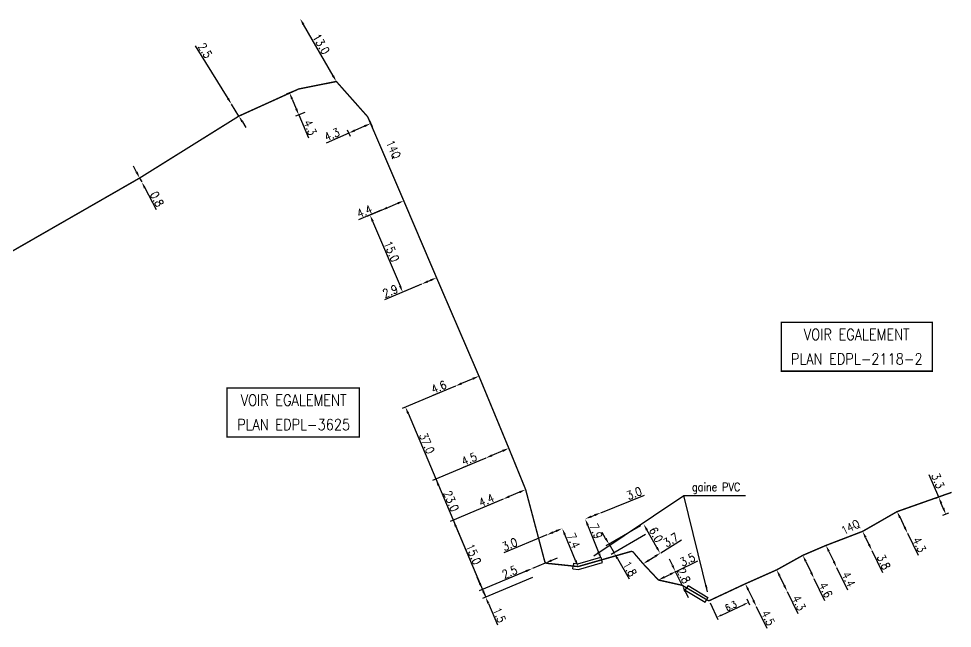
# Model space of a CAD drawing. Header units: millimetres. Extents: x 255000 to 256001, y 143000 to 143842.
# Drawn here: x 255832.8 to 256000.1, y 143732.7 to 143842 of the extents above; entities that cross this region are included whole.
import ezdxf
from ezdxf.enums import TextEntityAlignment as Align

# ---------------------------------------------------------------- set-up
doc = ezdxf.new("R2010")
doc.units = ezdxf.units.MM
doc.header["$MEASUREMENT"] = 0
doc.header["$PDMODE"] = 34
doc.linetypes.add('S_ST', pattern=[14, 8, -1.5, 0, -1.5, 0, -1.5, 0, -1.5])
doc.layers.get('DEFPOINTS').update_dxf_attribs({"linetype": 'CONTINUOUS'})
for name, color, linetype in [('S_100', 5, 'CONTINUOUS'), ('S_400', 7, 'CONTINUOUS'), ('S_900', 7, 'CONTINUOUS')]:
    doc.layers.add(name, color=color, linetype=linetype)
doc.styles.get("Standard").update_dxf_attribs({"font": 'romans.shx', "width": 0.85})
doc.dimstyles.get("Standard").update_dxf_attribs({"dimtxt": 1.5, "dimasz": 1.2, "dimexe": 0.625, "dimexo": 0.625, "dimgap": 0.25, "dimtad": 1, "dimdec": 1, "dimzin": 0, "dimdsep": 46, "dimtxsty": 'Standard', "dimcen": -0.5, "dimadec": 0, "dimazin": 0, "dimtfac": 1, "dimtdec": 1, "dimtmove": 0, "dimatfit": 3, "dimfxl": 1, "dimtolj": 1, "dimtzin": 0, "dimarcsym": 0})

# ---------------------------------------------------------------- blocks, each defined once
blk = doc.blocks.new('*D131')
at = {"layer": 'DEFPOINTS', "color": 0, "linetype": 'Continuous'}
for p in [(255854.46, 143813.47), (255854.83, 143812.76), (255854.83, 143812.76)]:
    blk.add_point(p, dxfattribs=at)
at = {"layer": 'S_100', "color": 0, "linetype": 'Continuous', "lineweight": -2}
for p, q in [((255853.91, 143814.54), (255853.36, 143815.6)), ((255854.46, 143813.47), (255854.83, 143812.76)), ((255855.39, 143811.7), (255857.4, 143807.82))]:
    blk.add_line(p, q, dxfattribs=at)
at = {"layer": 'S_100', "color": 0, "linetype": 'Continuous'}
for points in [[(255854.09, 143814.63), (255853.73, 143814.44), (255854.46, 143813.47)], [(255855.56, 143811.79), (255855.21, 143811.61), (255854.83, 143812.76)]]:
    blk.add_solid(points, dxfattribs=at)
at = {"layer": 'S_100', "color": 0, "linetype": 'Continuous', "insert": (255857.56, 143809.69), "char_height": 1.5, "attachment_point": 5, "rotation": 297.4792}
blk.add_mtext('\\A1;0.8', dxfattribs=at)
blk = doc.blocks.new('*D132')
at = {"layer": 'DEFPOINTS', "color": 0, "linetype": 'Continuous'}
for p in [(255870.93, 143826.7), (255870.93, 143826.7), (255872.24, 143824.57)]:
    blk.add_point(p, dxfattribs=at)
at = {"layer": 'S_100', "color": 0, "linetype": 'Continuous', "lineweight": -2}
for p, q in [((255870.3, 143827.72), (255864.5, 143837.15)), ((255872.24, 143824.57), (255870.93, 143826.7)), ((255872.87, 143823.55), (255873.49, 143822.53))]:
    blk.add_line(p, q, dxfattribs=at)
at = {"layer": 'S_100', "color": 0, "linetype": 'Continuous'}
for points in [[(255870.47, 143827.83), (255870.13, 143827.62), (255870.93, 143826.7)], [(255873.04, 143823.65), (255872.69, 143823.45), (255872.24, 143824.57)]]:
    blk.add_solid(points, dxfattribs=at)
at = {"layer": 'S_100', "color": 0, "linetype": 'Continuous', "insert": (255866.19, 143836.32), "char_height": 1.5, "attachment_point": 5, "rotation": 301.5882}
blk.add_mtext('\\A1;2.5', dxfattribs=at)
blk = doc.blocks.new('*D133')
at = {"layer": 'DEFPOINTS', "color": 0, "linetype": 'Continuous'}
for p in [(255882.95, 143829.43), (255884.62, 143825.47), (255882.99, 143824.78)]:
    blk.add_point(p, dxfattribs=at)
at = {"layer": 'S_100', "color": 0, "linetype": 'Continuous', "lineweight": -2}
for p, q in [((255882.37, 143829.19), (255880.74, 143828.5)), ((255881.78, 143827.64), (255882.52, 143825.89)), ((255884.04, 143825.23), (255882.41, 143824.54)), ((255882.99, 143824.78), (255884.72, 143820.67))]:
    blk.add_line(p, q, dxfattribs=at)
at = {"layer": 'S_100', "color": 0, "linetype": 'Continuous'}
for points in [[(255881.97, 143827.72), (255881.6, 143827.56), (255881.32, 143828.74)], [(255882.71, 143825.97), (255882.34, 143825.81), (255882.99, 143824.78)]]:
    blk.add_solid(points, dxfattribs=at)
at = {"layer": 'S_100', "color": 0, "linetype": 'Continuous', "insert": (255885.03, 143822.52), "char_height": 1.5, "attachment_point": 5, "rotation": 292.8702}
blk.add_mtext('\\A1;4.3', dxfattribs=at)
blk = doc.blocks.new('*D134')
at = {"layer": 'DEFPOINTS', "color": 0, "linetype": 'Continuous'}
for p in [(255883.23, 143842.04), (255883.23, 143842.04), (255889.72, 143830.78)]:
    blk.add_point(p, dxfattribs=at)
at = {"layer": 'S_100', "color": 0, "linetype": 'Continuous', "lineweight": -2}
blk.add_line((255889.12, 143831.82), (255883.83, 143841), dxfattribs=at)
at = {"layer": 'S_100', "color": 0, "linetype": 'Continuous'}
for points in [[(255884, 143841.1), (255883.65, 143840.9), (255883.23, 143842.04)], [(255889.29, 143831.92), (255888.94, 143831.72), (255889.72, 143830.78)]]:
    blk.add_solid(points, dxfattribs=at)
at = {"layer": 'S_100', "color": 0, "linetype": 'Continuous', "insert": (255886.99, 143837.51), "char_height": 1.5, "attachment_point": 5, "rotation": 299.9339}
blk.add_mtext('\\A1;13.0', dxfattribs=at)
blk = doc.blocks.new('*D135')
at = {"layer": 'DEFPOINTS', "color": 0, "linetype": 'Continuous'}
for p in [(255895.34, 143824.45), (255891.41, 143822.71), (255891.93, 143821.52)]:
    blk.add_point(p, dxfattribs=at)
at = {"layer": 'S_100', "color": 0, "linetype": 'Continuous', "lineweight": -2}
for p, q in [((255895.59, 143823.88), (255896.12, 143822.69)), ((255891.66, 143822.14), (255892.19, 143820.95)), ((255894.77, 143822.77), (255893.03, 143822)), ((255891.93, 143821.52), (255887.89, 143819.73))]:
    blk.add_line(p, q, dxfattribs=at)
at = {"layer": 'S_100', "color": 0, "linetype": 'Continuous'}
for points in [[(255892.95, 143822.19), (255893.11, 143821.82), (255891.93, 143821.52)], [(255894.69, 143822.95), (255894.85, 143822.59), (255895.87, 143823.26)]]:
    blk.add_solid(points, dxfattribs=at)
at = {"layer": 'S_100', "color": 0, "linetype": 'Continuous', "insert": (255888.93, 143821.28), "char_height": 1.5, "attachment_point": 5, "rotation": 23.8644}
blk.add_mtext('\\A1;4.3', dxfattribs=at)
blk = doc.blocks.new('*D136')
at = {"layer": 'DEFPOINTS', "color": 0, "linetype": 'Continuous'}
for p in [(255899.17, 143808.28), (255905.01, 143794.46), (255901.6, 143793.02)]:
    blk.add_point(p, dxfattribs=at)
at = {"layer": 'S_100', "color": 0, "linetype": 'Continuous', "lineweight": -2}
for p, q in [((255898.59, 143808.03), (255895.18, 143806.59)), ((255896.22, 143805.73), (255901.13, 143794.12)), ((255904.44, 143794.22), (255901.02, 143792.77))]:
    blk.add_line(p, q, dxfattribs=at)
at = {"layer": 'S_100', "color": 0, "linetype": 'Continuous'}
for points in [[(255896.41, 143805.81), (255896.04, 143805.65), (255895.75, 143806.83)], [(255901.32, 143794.2), (255900.95, 143794.05), (255901.6, 143793.02)]]:
    blk.add_solid(points, dxfattribs=at)
at = {"layer": 'S_100', "color": 0, "linetype": 'Continuous', "insert": (255899.6, 143800.31), "char_height": 1.5, "attachment_point": 5, "rotation": 292.9321}
blk.add_mtext('\\A1;15.0', dxfattribs=at)
blk = doc.blocks.new('*D137')
at = {"layer": 'DEFPOINTS', "color": 0, "linetype": 'Continuous'}
for p in [(255901.8, 143809.39), (255897.75, 143807.68), (255897.75, 143807.68)]:
    blk.add_point(p, dxfattribs=at)
at = {"layer": 'S_100', "color": 0, "linetype": 'Continuous', "lineweight": -2}
for p, q in [((255900.7, 143808.92), (255898.86, 143808.14)), ((255897.75, 143807.68), (255893.67, 143805.95))]:
    blk.add_line(p, q, dxfattribs=at)
at = {"layer": 'S_100', "color": 0, "linetype": 'Continuous'}
for points in [[(255900.62, 143809.11), (255900.77, 143808.74), (255901.8, 143809.39)], [(255898.78, 143808.33), (255898.93, 143807.96), (255897.75, 143807.68)]]:
    blk.add_solid(points, dxfattribs=at)
at = {"layer": 'S_100', "color": 0, "linetype": 'Continuous', "insert": (255894.77, 143807.5), "char_height": 1.5, "attachment_point": 5, "rotation": 22.9321}
blk.add_mtext('\\A1;4.4', dxfattribs=at)
blk = doc.blocks.new('*D138')
at = {"layer": 'DEFPOINTS', "color": 0, "linetype": 'Continuous'}
for p in [(255907.68, 143795.59), (255905.01, 143794.46), (255905.01, 143794.46)]:
    blk.add_point(p, dxfattribs=at)
at = {"layer": 'S_100', "color": 0, "linetype": 'Continuous', "lineweight": -2}
for p, q in [((255907.44, 143796.17), (255907.44, 143796.17)), ((255905.01, 143794.46), (255898.34, 143791.64)), ((255904.77, 143795.04), (255904.77, 143795.04)), ((255906.58, 143795.12), (255906.12, 143794.93))]:
    blk.add_line(p, q, dxfattribs=at)
at = {"layer": 'S_100', "color": 0, "linetype": 'Continuous'}
for points in [[(255906.5, 143795.31), (255906.65, 143794.94), (255907.68, 143795.59)], [(255906.04, 143795.11), (255906.19, 143794.75), (255905.01, 143794.46)]]:
    blk.add_solid(points, dxfattribs=at)
at = {"layer": 'S_100', "color": 0, "linetype": 'Continuous', "insert": (255899.38, 143793.17), "char_height": 1.5, "attachment_point": 5, "rotation": 22.9321}
blk.add_mtext('\\A1;2.9', dxfattribs=at)
blk = doc.blocks.new('*D139')
at = {"layer": 'DEFPOINTS', "color": 0, "linetype": 'Continuous'}
for p in [(255924.85, 143743.46), (255925.43, 143742.08), (255916.49, 143738.3)]:
    blk.add_point(p, dxfattribs=at)
at = {"layer": 'S_100', "color": 0, "linetype": 'Continuous', "lineweight": -2}
for p, q in [((255915.44, 143740.79), (255914.98, 143741.9)), ((255924.27, 143743.21), (255915.33, 143739.44)), ((255924.85, 143741.83), (255915.92, 143738.06)), ((255915.91, 143739.69), (255916.49, 143738.3)), ((255916.96, 143737.2), (255918.59, 143733.34))]:
    blk.add_line(p, q, dxfattribs=at)
at = {"layer": 'S_100', "color": 0, "linetype": 'Continuous'}
for points in [[(255915.63, 143740.87), (255915.26, 143740.71), (255915.91, 143739.69)], [(255917.14, 143737.28), (255916.77, 143737.12), (255916.49, 143738.3)]]:
    blk.add_solid(points, dxfattribs=at)
at = {"layer": 'S_100', "color": 0, "linetype": 'Continuous', "insert": (255918.93, 143735.11), "char_height": 1.5, "attachment_point": 5, "rotation": 292.8756}
blk.add_mtext('\\A1;1.5', dxfattribs=at)
blk = doc.blocks.new('*D140')
at = {"layer": 'DEFPOINTS', "color": 0, "linetype": 'Continuous'}
for p in [(255919.6, 143755.9), (255925.43, 143742.08), (255916.49, 143738.3)]:
    blk.add_point(p, dxfattribs=at)
at = {"layer": 'S_100', "color": 0, "linetype": 'Continuous', "lineweight": -2}
for p, q in [((255919.02, 143755.65), (255910.09, 143751.88)), ((255911.13, 143751.02), (255916.03, 143739.41)), ((255924.85, 143741.83), (255915.92, 143738.06))]:
    blk.add_line(p, q, dxfattribs=at)
at = {"layer": 'S_100', "color": 0, "linetype": 'Continuous'}
for points in [[(255911.31, 143751.1), (255910.94, 143750.94), (255910.66, 143752.13)], [(255916.21, 143739.49), (255915.84, 143739.33), (255916.49, 143738.3)]]:
    blk.add_solid(points, dxfattribs=at)
at = {"layer": 'S_100', "color": 0, "linetype": 'Continuous', "insert": (255914.32, 143746.02), "char_height": 1.5, "attachment_point": 5, "rotation": 292.8756}
blk.add_mtext('\\A1;15.0', dxfattribs=at)
blk = doc.blocks.new('*D141')
at = {"layer": 'DEFPOINTS', "color": 0, "linetype": 'Continuous'}
for p in [(255916.49, 143763.27), (255925.43, 143742.08), (255916.49, 143738.3)]:
    blk.add_point(p, dxfattribs=at)
at = {"layer": 'S_100', "color": 0, "linetype": 'Continuous', "lineweight": -2}
for p, q in [((255915.91, 143763.02), (255906.98, 143759.25)), ((255908.02, 143758.39), (255916.03, 143739.41)), ((255924.85, 143741.83), (255915.92, 143738.06))]:
    blk.add_line(p, q, dxfattribs=at)
at = {"layer": 'S_100', "color": 0, "linetype": 'Continuous'}
for points in [[(255908.2, 143758.47), (255907.83, 143758.31), (255907.55, 143759.5)], [(255916.21, 143739.49), (255915.84, 143739.33), (255916.49, 143738.3)]]:
    blk.add_solid(points, dxfattribs=at)
at = {"layer": 'S_100', "color": 0, "linetype": 'Continuous', "insert": (255910.3, 143755.55), "char_height": 1.5, "attachment_point": 5, "rotation": 292.8756}
blk.add_mtext('\\A1;23.0', dxfattribs=at)
blk = doc.blocks.new('*D142')
at = {"layer": 'DEFPOINTS', "color": 0, "linetype": 'Continuous'}
for p in [(255911.05, 143776.17), (255925.43, 143742.08), (255916.49, 143738.3)]:
    blk.add_point(p, dxfattribs=at)
at = {"layer": 'S_100', "color": 0, "linetype": 'Continuous', "lineweight": -2}
for p, q in [((255910.47, 143775.92), (255901.53, 143772.15)), ((255902.58, 143771.29), (255916.03, 143739.41)), ((255924.85, 143741.83), (255915.92, 143738.06))]:
    blk.add_line(p, q, dxfattribs=at)
at = {"layer": 'S_100', "color": 0, "linetype": 'Continuous'}
for points in [[(255902.76, 143771.37), (255902.39, 143771.21), (255902.11, 143772.39)], [(255916.21, 143739.49), (255915.84, 143739.33), (255916.49, 143738.3)]]:
    blk.add_solid(points, dxfattribs=at)
at = {"layer": 'S_100', "color": 0, "linetype": 'Continuous', "insert": (255905.93, 143765.91), "char_height": 1.5, "attachment_point": 5, "rotation": 292.8756}
blk.add_mtext('\\A1;37.0', dxfattribs=at)
blk = doc.blocks.new('*D143')
at = {"layer": 'DEFPOINTS', "color": 0, "linetype": 'Continuous'}
for p in [(255915.28, 143777.95), (255911.05, 143776.17), (255911.05, 143776.17)]:
    blk.add_point(p, dxfattribs=at)
at = {"layer": 'S_100', "color": 0, "linetype": 'Continuous', "lineweight": -2}
for p, q in [((255914.18, 143777.49), (255912.15, 143776.63)), ((255911.05, 143776.17), (255907.02, 143774.47))]:
    blk.add_line(p, q, dxfattribs=at)
at = {"layer": 'S_100', "color": 0, "linetype": 'Continuous'}
for points in [[(255914.1, 143777.67), (255914.26, 143777.3), (255915.28, 143777.95)], [(255912.07, 143776.82), (255912.23, 143776.45), (255911.05, 143776.17)]]:
    blk.add_solid(points, dxfattribs=at)
at = {"layer": 'S_100', "color": 0, "linetype": 'Continuous', "insert": (255908.09, 143776), "char_height": 1.5, "attachment_point": 5, "rotation": 22.8756}
blk.add_mtext('\\A1;4.6', dxfattribs=at)
blk = doc.blocks.new('*D144')
at = {"layer": 'DEFPOINTS', "color": 0, "linetype": 'Continuous'}
for p in [(255920.63, 143765.02), (255916.49, 143763.27), (255916.49, 143763.27)]:
    blk.add_point(p, dxfattribs=at)
at = {"layer": 'S_100', "color": 0, "linetype": 'Continuous', "lineweight": -2}
for p, q in [((255919.53, 143764.55), (255917.59, 143763.73)), ((255916.49, 143763.27), (255912.46, 143761.57))]:
    blk.add_line(p, q, dxfattribs=at)
at = {"layer": 'S_100', "color": 0, "linetype": 'Continuous'}
for points in [[(255917.52, 143763.92), (255917.67, 143763.55), (255916.49, 143763.27)], [(255919.45, 143764.73), (255919.61, 143764.36), (255920.63, 143765.02)]]:
    blk.add_solid(points, dxfattribs=at)
at = {"layer": 'S_100', "color": 0, "linetype": 'Continuous', "insert": (255913.53, 143763.1), "char_height": 1.5, "attachment_point": 5, "rotation": 22.8756}
blk.add_mtext('\\A1;4.5', dxfattribs=at)
blk = doc.blocks.new('*D145')
at = {"layer": 'DEFPOINTS', "color": 0, "linetype": 'Continuous'}
for p in [(255923.65, 143757.61), (255919.6, 143755.9), (255919.6, 143755.9)]:
    blk.add_point(p, dxfattribs=at)
at = {"layer": 'S_100', "color": 0, "linetype": 'Continuous', "lineweight": -2}
for p, q in [((255922.55, 143757.14), (255920.7, 143756.36)), ((255919.6, 143755.9), (255915.51, 143754.17))]:
    blk.add_line(p, q, dxfattribs=at)
at = {"layer": 'S_100', "color": 0, "linetype": 'Continuous'}
for points in [[(255922.47, 143757.32), (255922.62, 143756.96), (255923.65, 143757.61)], [(255920.63, 143756.55), (255920.78, 143756.18), (255919.6, 143755.9)]]:
    blk.add_solid(points, dxfattribs=at)
at = {"layer": 'S_100', "color": 0, "linetype": 'Continuous', "insert": (255916.61, 143755.72), "char_height": 1.5, "attachment_point": 5, "rotation": 22.8756}
blk.add_mtext('\\A1;4.4', dxfattribs=at)
blk = doc.blocks.new('*D146')
at = {"layer": 'DEFPOINTS', "color": 0, "linetype": 'Continuous'}
for p in [(255924.85, 143743.46), (255924.85, 143743.46), (255927.15, 143744.43)]:
    blk.add_point(p, dxfattribs=at)
at = {"layer": 'S_100', "color": 0, "linetype": 'Continuous', "lineweight": -2}
for p, q in [((255928.25, 143744.9), (255929.36, 143745.36)), ((255927.15, 143744.43), (255924.85, 143743.46)), ((255923.74, 143742.99), (255919.71, 143741.29))]:
    blk.add_line(p, q, dxfattribs=at)
at = {"layer": 'S_100', "color": 0, "linetype": 'Continuous'}
for points in [[(255923.66, 143743.18), (255923.82, 143742.81), (255924.85, 143743.46)], [(255928.18, 143745.08), (255928.33, 143744.71), (255927.15, 143744.43)]]:
    blk.add_solid(points, dxfattribs=at)
at = {"layer": 'S_100', "color": 0, "linetype": 'Continuous', "insert": (255920.78, 143742.83), "char_height": 1.5, "attachment_point": 5, "rotation": 22.8756}
blk.add_mtext('\\A1;2.5', dxfattribs=at)
blk = doc.blocks.new('*D147')
at = {"layer": 'DEFPOINTS', "color": 0, "linetype": 'Continuous'}
for p in [(255930.21, 143750.64), (255927.44, 143749.48), (255927.44, 143749.48)]:
    blk.add_point(p, dxfattribs=at)
at = {"layer": 'S_100', "color": 0, "linetype": 'Continuous', "lineweight": -2}
for p, q in [((255929.1, 143750.18), (255928.55, 143749.94)), ((255927.44, 143749.48), (255919.73, 143746.26))]:
    blk.add_line(p, q, dxfattribs=at)
at = {"layer": 'S_100', "color": 0, "linetype": 'Continuous'}
for points in [[(255929.02, 143750.36), (255929.18, 143749.99), (255930.21, 143750.64)], [(255928.47, 143750.13), (255928.62, 143749.76), (255927.44, 143749.48)]]:
    blk.add_solid(points, dxfattribs=at)
at = {"layer": 'S_100', "color": 0, "linetype": 'Continuous', "insert": (255920.8, 143747.79), "char_height": 1.5, "attachment_point": 5, "rotation": 22.6709}
blk.add_mtext('\\A1;3.0', dxfattribs=at)
blk = doc.blocks.new('*D148')
at = {"layer": 'DEFPOINTS', "color": 0, "linetype": 'Continuous'}
for p in [(255930.21, 143750.64), (255930.21, 143750.64), (255933.06, 143743.81)]:
    blk.add_point(p, dxfattribs=at)
at = {"layer": 'S_100', "color": 0, "linetype": 'Continuous', "lineweight": -2}
blk.add_line((255932.6, 143744.92), (255930.67, 143749.53), dxfattribs=at)
at = {"layer": 'S_100', "color": 0, "linetype": 'Continuous'}
for points in [[(255930.85, 143749.61), (255930.49, 143749.45), (255930.21, 143750.64)], [(255932.78, 143744.99), (255932.41, 143744.84), (255933.06, 143743.81)]]:
    blk.add_solid(points, dxfattribs=at)
at = {"layer": 'S_100', "color": 0, "linetype": 'Continuous', "insert": (255932.22, 143748.43), "char_height": 1.5, "attachment_point": 5, "rotation": 292.6709}
blk.add_mtext('\\A1;7.4', dxfattribs=at)
blk = doc.blocks.new('*D149')
at = {"layer": 'DEFPOINTS', "color": 0, "linetype": 'Continuous'}
for p in [(255934.32, 143752.35), (255937.11, 143753.46), (255937.11, 143753.46)]:
    blk.add_point(p, dxfattribs=at)
at = {"layer": 'S_100', "color": 0, "linetype": 'Continuous', "lineweight": -2}
for p, q in [((255937.11, 143753.46), (255944.93, 143756.6)), ((255935.44, 143752.79), (255936, 143753.02))]:
    blk.add_line(p, q, dxfattribs=at)
at = {"layer": 'S_100', "color": 0, "linetype": 'Continuous'}
for points in [[(255935.36, 143752.98), (255935.51, 143752.61), (255934.32, 143752.35)], [(255935.92, 143753.2), (255936.07, 143752.83), (255937.11, 143753.46)]]:
    blk.add_solid(points, dxfattribs=at)
at = {"layer": 'S_100', "color": 0, "linetype": 'Continuous', "insert": (255943.09, 143756.94), "char_height": 1.5, "attachment_point": 5, "rotation": 21.8738}
blk.add_mtext('\\A1;3.0', dxfattribs=at)
blk = doc.blocks.new('*D150')
at = {"layer": 'DEFPOINTS', "color": 0, "linetype": 'Continuous'}
for p in [(255934.32, 143752.35), (255934.32, 143752.35), (255937.27, 143745.01)]:
    blk.add_point(p, dxfattribs=at)
at = {"layer": 'S_100', "color": 0, "linetype": 'Continuous', "lineweight": -2}
blk.add_line((255936.82, 143746.13), (255934.77, 143751.23), dxfattribs=at)
at = {"layer": 'S_100', "color": 0, "linetype": 'Continuous'}
for points in [[(255934.96, 143751.31), (255934.59, 143751.16), (255934.32, 143752.35)], [(255937.01, 143746.2), (255936.64, 143746.05), (255937.27, 143745.01)]]:
    blk.add_solid(points, dxfattribs=at)
at = {"layer": 'S_100', "color": 0, "linetype": 'Continuous', "insert": (255936.28, 143750.16), "char_height": 1.5, "attachment_point": 5, "rotation": 291.8738}
blk.add_mtext('\\A1;7.9', dxfattribs=at)
blk = doc.blocks.new('*D151')
at = {"layer": 'DEFPOINTS', "color": 0, "linetype": 'Continuous'}
for p in [(255944.79, 143751.42), (255944.79, 143751.42), (255947.75, 143746.2)]:
    blk.add_point(p, dxfattribs=at)
at = {"layer": 'S_100', "color": 0, "linetype": 'Continuous', "lineweight": -2}
blk.add_line((255947.16, 143747.25), (255945.38, 143750.38), dxfattribs=at)
at = {"layer": 'S_100', "color": 0, "linetype": 'Continuous'}
for points in [[(255945.56, 143750.48), (255945.21, 143750.28), (255944.79, 143751.42)], [(255947.33, 143747.35), (255946.98, 143747.15), (255947.75, 143746.2)]]:
    blk.add_solid(points, dxfattribs=at)
at = {"layer": 'S_100', "color": 0, "linetype": 'Continuous', "insert": (255947.02, 143749.52), "char_height": 1.5, "attachment_point": 5, "rotation": 299.5204}
blk.add_mtext('\\A1;6.0', dxfattribs=at)
blk = doc.blocks.new('*D152')
at = {"layer": 'DEFPOINTS', "color": 0, "linetype": 'Continuous'}
for p in [(255947.85, 143746.27), (255947.85, 143746.27), (255944.71, 143744.31)]:
    blk.add_point(p, dxfattribs=at)
at = {"layer": 'S_100', "color": 0, "linetype": 'Continuous', "lineweight": -2}
for p, q in [((255947.85, 143746.27), (255951.56, 143748.58)), ((255945.73, 143744.94), (255946.83, 143745.63))]:
    blk.add_line(p, q, dxfattribs=at)
at = {"layer": 'S_100', "color": 0, "linetype": 'Continuous'}
for points in [[(255946.73, 143745.8), (255946.94, 143745.46), (255947.85, 143746.27)], [(255945.62, 143745.11), (255945.83, 143744.77), (255944.71, 143744.31)]]:
    blk.add_solid(points, dxfattribs=at)
at = {"layer": 'S_100', "color": 0, "linetype": 'Continuous', "insert": (255949.68, 143748.59), "char_height": 1.5, "attachment_point": 5, "rotation": 31.9528}
blk.add_mtext('\\A1;3.7', dxfattribs=at)
blk = doc.blocks.new('*D153')
at = {"layer": 'DEFPOINTS', "color": 0, "linetype": 'Continuous'}
for p in [(255950.47, 143742.96), (255950.47, 143742.96), (255951.71, 143740.45)]:
    blk.add_point(p, dxfattribs=at)
at = {"layer": 'S_100', "color": 0, "linetype": 'Continuous', "lineweight": -2}
for p, q in [((255949.94, 143744.04), (255949.42, 143745.12)), ((255951.71, 143740.45), (255950.47, 143742.96)), ((255952.23, 143739.37), (255952.76, 143738.29))]:
    blk.add_line(p, q, dxfattribs=at)
at = {"layer": 'S_100', "color": 0, "linetype": 'Continuous'}
for points in [[(255950.12, 143744.13), (255949.77, 143743.95), (255950.47, 143742.96)], [(255952.41, 143739.46), (255952.05, 143739.28), (255951.71, 143740.45)]]:
    blk.add_solid(points, dxfattribs=at)
at = {"layer": 'S_100', "color": 0, "linetype": 'Continuous', "insert": (255951.99, 143742.15), "char_height": 1.5, "attachment_point": 5, "rotation": 296.1133}
blk.add_mtext('\\A1;2.8', dxfattribs=at)
blk = doc.blocks.new('*D154')
at = {"layer": 'DEFPOINTS', "color": 0, "linetype": 'Continuous'}
for p in [(255950.6, 143742.93), (255950.6, 143742.93), (255947.45, 143741.4)]:
    blk.add_point(p, dxfattribs=at)
at = {"layer": 'S_100', "color": 0, "linetype": 'Continuous', "lineweight": -2}
for p, q in [((255950.6, 143742.93), (255954.53, 143744.83)), ((255948.53, 143741.93), (255949.52, 143742.4))]:
    blk.add_line(p, q, dxfattribs=at)
at = {"layer": 'S_100', "color": 0, "linetype": 'Continuous'}
for points in [[(255948.44, 143742.11), (255948.61, 143741.75), (255947.45, 143741.4)], [(255949.43, 143742.58), (255949.6, 143742.22), (255950.6, 143742.93)]]:
    blk.add_solid(points, dxfattribs=at)
at = {"layer": 'S_100', "color": 0, "linetype": 'Continuous', "insert": (255952.67, 143745.04), "char_height": 1.5, "attachment_point": 5, "rotation": 25.8181}
blk.add_mtext('\\A1;3.5', dxfattribs=at)
blk = doc.blocks.new('*D155')
at = {"layer": 'DEFPOINTS', "color": 0, "linetype": 'Continuous'}
for p in [(255963.02, 143740.72), (255964.98, 143736.67), (255964.98, 143736.67)]:
    blk.add_point(p, dxfattribs=at)
at = {"layer": 'S_100', "color": 0, "linetype": 'Continuous', "lineweight": -2}
for p, q in [((255963.59, 143740.99), (255963.59, 143740.99)), ((255963.55, 143739.64), (255964.46, 143737.75)), ((255965.55, 143736.94), (255965.55, 143736.94)), ((255964.98, 143736.67), (255966.89, 143732.74))]:
    blk.add_line(p, q, dxfattribs=at)
at = {"layer": 'S_100', "color": 0, "linetype": 'Continuous'}
for points in [[(255963.73, 143739.73), (255963.37, 143739.55), (255963.02, 143740.72)], [(255964.64, 143737.84), (255964.28, 143737.66), (255964.98, 143736.67)]]:
    blk.add_solid(points, dxfattribs=at)
at = {"layer": 'S_100', "color": 0, "linetype": 'Continuous', "insert": (255967.1, 143734.6), "char_height": 1.5, "attachment_point": 5, "rotation": 295.822}
blk.add_mtext('\\A1;4.5', dxfattribs=at)
blk = doc.blocks.new('*D156')
at = {"layer": 'DEFPOINTS', "color": 0, "linetype": 'Continuous'}
for p in [(255968.65, 143743.22), (255970.52, 143739.35), (255970.52, 143739.35)]:
    blk.add_point(p, dxfattribs=at)
at = {"layer": 'S_100', "color": 0, "linetype": 'Continuous', "lineweight": -2}
for p, q in [((255968.08, 143742.95), (255968.08, 143742.95)), ((255969.17, 143742.14), (255970, 143740.43)), ((255969.96, 143739.08), (255969.96, 143739.08)), ((255970.52, 143739.35), (255972.42, 143735.41))]:
    blk.add_line(p, q, dxfattribs=at)
at = {"layer": 'S_100', "color": 0, "linetype": 'Continuous'}
for points in [[(255969.35, 143742.23), (255968.99, 143742.05), (255968.65, 143743.22)], [(255970.18, 143740.52), (255969.82, 143740.34), (255970.52, 143739.35)]]:
    blk.add_solid(points, dxfattribs=at)
at = {"layer": 'S_100', "color": 0, "linetype": 'Continuous', "insert": (255972.63, 143737.28), "char_height": 1.5, "attachment_point": 5, "rotation": 295.8245}
blk.add_mtext('\\A1;4.3', dxfattribs=at)
blk = doc.blocks.new('*D157')
at = {"layer": 'DEFPOINTS', "color": 0, "linetype": 'Continuous'}
for p in [(255973.33, 143745.82), (255975.33, 143741.68), (255975.33, 143741.68)]:
    blk.add_point(p, dxfattribs=at)
at = {"layer": 'S_100', "color": 0, "linetype": 'Continuous', "lineweight": -2}
for p, q in [((255973.85, 143744.74), (255974.81, 143742.76)), ((255975.33, 143741.68), (255977.24, 143737.74))]:
    blk.add_line(p, q, dxfattribs=at)
at = {"layer": 'S_100', "color": 0, "linetype": 'Continuous'}
for points in [[(255974.03, 143744.82), (255973.67, 143744.65), (255973.33, 143745.82)], [(255974.99, 143742.84), (255974.63, 143742.67), (255975.33, 143741.68)]]:
    blk.add_solid(points, dxfattribs=at)
at = {"layer": 'S_100', "color": 0, "linetype": 'Continuous', "insert": (255977.44, 143739.61), "char_height": 1.5, "attachment_point": 5, "rotation": 295.822}
blk.add_mtext('\\A1;4.6', dxfattribs=at)
blk = doc.blocks.new('*D158')
at = {"layer": 'DEFPOINTS', "color": 0, "linetype": 'Continuous'}
for p in [(255977.48, 143747.6), (255979.39, 143743.64), (255979.39, 143743.64)]:
    blk.add_point(p, dxfattribs=at)
at = {"layer": 'S_100', "color": 0, "linetype": 'Continuous', "lineweight": -2}
for p, q in [((255978, 143746.52), (255978.87, 143744.72)), ((255979.39, 143743.64), (255981.32, 143739.65))]:
    blk.add_line(p, q, dxfattribs=at)
at = {"layer": 'S_100', "color": 0, "linetype": 'Continuous'}
for points in [[(255978.18, 143746.61), (255977.82, 143746.44), (255977.48, 143747.6)], [(255979.05, 143744.81), (255978.69, 143744.64), (255979.39, 143743.64)]]:
    blk.add_solid(points, dxfattribs=at)
at = {"layer": 'S_100', "color": 0, "linetype": 'Continuous', "insert": (255981.52, 143741.54), "char_height": 1.5, "attachment_point": 5, "rotation": 295.8245}
blk.add_mtext('\\A1;4.4', dxfattribs=at)
blk = doc.blocks.new('*D159')
at = {"layer": 'DEFPOINTS', "color": 0, "linetype": 'Continuous'}
for p in [(255984.05, 143750.12), (255985.71, 143746.7), (255985.71, 143746.7)]:
    blk.add_point(p, dxfattribs=at)
at = {"layer": 'S_100', "color": 0, "linetype": 'Continuous', "lineweight": -2}
for p, q in [((255984.57, 143749.04), (255985.18, 143747.78)), ((255985.71, 143746.7), (255987.61, 143742.76))]:
    blk.add_line(p, q, dxfattribs=at)
at = {"layer": 'S_100', "color": 0, "linetype": 'Continuous'}
for points in [[(255984.75, 143749.13), (255984.39, 143748.95), (255984.05, 143750.12)], [(255985.36, 143747.87), (255985, 143747.69), (255985.71, 143746.7)]]:
    blk.add_solid(points, dxfattribs=at)
at = {"layer": 'S_100', "color": 0, "linetype": 'Continuous', "insert": (255987.82, 143744.63), "char_height": 1.5, "attachment_point": 5, "rotation": 295.822}
blk.add_mtext('\\A1;3.8', dxfattribs=at)
blk = doc.blocks.new('*D160')
at = {"layer": 'DEFPOINTS', "color": 0, "linetype": 'Continuous'}
for p in [(255990.22, 143753.66), (255992.1, 143749.79), (255992.1, 143749.79)]:
    blk.add_point(p, dxfattribs=at)
at = {"layer": 'S_100', "color": 0, "linetype": 'Continuous', "lineweight": -2}
for p, q in [((255990.75, 143752.58), (255991.57, 143750.87)), ((255992.1, 143749.79), (255994, 143745.86))]:
    blk.add_line(p, q, dxfattribs=at)
at = {"layer": 'S_100', "color": 0, "linetype": 'Continuous'}
for points in [[(255990.93, 143752.67), (255990.57, 143752.49), (255990.22, 143753.66)], [(255991.75, 143750.96), (255991.39, 143750.78), (255992.1, 143749.79)]]:
    blk.add_solid(points, dxfattribs=at)
at = {"layer": 'S_100', "color": 0, "linetype": 'Continuous', "insert": (255994.21, 143747.72), "char_height": 1.5, "attachment_point": 5, "rotation": 295.8271}
blk.add_mtext('\\A1;4.3', dxfattribs=at)
blk = doc.blocks.new('*D161')
at = {"layer": 'DEFPOINTS', "color": 0, "linetype": 'Continuous'}
for p in [(255998.77, 143756.68), (256000.04, 143753.64), (255998.96, 143753.18)]:
    blk.add_point(p, dxfattribs=at)
at = {"layer": 'S_100', "color": 0, "linetype": 'Continuous', "lineweight": -2}
for p, q in [((255997.69, 143756.23), (255996, 143760.26)), ((255998.19, 143756.44), (255997.11, 143755.99)), ((255998.5, 143754.29), (255998.15, 143755.12)), ((255999.46, 143753.39), (255998.39, 143752.94))]:
    blk.add_line(p, q, dxfattribs=at)
at = {"layer": 'S_100', "color": 0, "linetype": 'Continuous'}
for points in [[(255998.34, 143755.2), (255997.97, 143755.04), (255997.69, 143756.23)], [(255998.69, 143754.37), (255998.32, 143754.21), (255998.96, 143753.18)]]:
    blk.add_solid(points, dxfattribs=at)
at = {"layer": 'S_100', "color": 0, "linetype": 'Continuous', "insert": (255997.54, 143759.18), "char_height": 1.5, "attachment_point": 5, "rotation": 292.7239}
blk.add_mtext('\\A1;3.3', dxfattribs=at)
blk = doc.blocks.new('*D162')
at = {"layer": 'DEFPOINTS', "color": 0, "linetype": 'Continuous'}
for p in [(255944.79, 143751.42), (255945.69, 143749.87), (255938.59, 143747.83)]:
    blk.add_point(p, dxfattribs=at)
at = {"layer": 'S_100', "color": 0, "linetype": 'Continuous', "lineweight": -2}
for p, q in [((255944.25, 143751.11), (255938.05, 143747.52)), ((255937.99, 143748.87), (255937.38, 143749.91)), ((255945.15, 143749.55), (255938.95, 143745.96)), ((255938.59, 143747.83), (255939.49, 143746.27)), ((255940.09, 143745.24), (255942.19, 143741.61))]:
    blk.add_line(p, q, dxfattribs=at)
at = {"layer": 'S_100', "color": 0, "linetype": 'Continuous'}
for points in [[(255938.16, 143748.97), (255937.81, 143748.77), (255938.59, 143747.83)], [(255940.26, 143745.34), (255939.92, 143745.14), (255939.49, 143746.27)]]:
    blk.add_solid(points, dxfattribs=at)
at = {"layer": 'S_100', "color": 0, "linetype": 'Continuous', "insert": (255942.31, 143743.4), "char_height": 1.5, "attachment_point": 5, "rotation": 300.0707}
blk.add_mtext('\\A1;1.8', dxfattribs=at)
blk = doc.blocks.new('*D251')
at = {"layer": 'DEFPOINTS', "color": 0, "linetype": 'Continuous'}
for p in [(255956.51, 143737.71), (255963.12, 143738.42), (255963.6, 143737.39)]:
    blk.add_point(p, dxfattribs=at)
at = {"layer": 'S_100', "color": 0, "linetype": 'Continuous', "lineweight": -2}
for p, q in [((255956.71, 143737.29), (255958.11, 143734.3)), ((255958.73, 143735.1), (255962.79, 143737)), ((255963.32, 143738), (255963.8, 143736.96))]:
    blk.add_line(p, q, dxfattribs=at)
at = {"layer": 'S_100', "color": 0, "linetype": 'Continuous'}
for points in [[(255962.72, 143737.14), (255962.85, 143736.87), (255963.6, 143737.39)], [(255958.66, 143735.24), (255958.79, 143734.97), (255957.91, 143734.72)]]:
    blk.add_solid(points, dxfattribs=at)
at = {"layer": 'S_100', "color": 0, "linetype": 'Continuous', "insert": (255960.44, 143736.73), "char_height": 1.125, "attachment_point": 5, "rotation": 25.1051}
blk.add_mtext('\\A1;6.3', dxfattribs=at)

msp = doc.modelspace()

# ---------------------------------------------------------------- linework, layer by layer
at = {"layer": 'S_100', "linetype": 'S_ST', "const_width": 0.25}
msp.add_lwpolyline([(255788.54, 143775.61), (255854.46, 143813.47), (255872.24, 143824.57), (255882.95, 143829.43), (255889.72, 143830.78), (255895.34, 143824.45), (255901.8, 143809.39), (255907.68, 143795.59), (255915.28, 143777.95), (255920.63, 143765.02), (255923.65, 143757.61), (255927.06, 143744.76, 0.311262), (255927.49, 143744.39), (255932.96, 143743.82, 0.096033), (255933.15, 143743.84), (255942.46, 143746.5, -0.347481), (255943.04, 143746.26), (255944.71, 143744.31), (255947.45, 143741.4), (255951.71, 143740.45)], format="xyb", dxfattribs=at)
at = {"layer": 'S_100', "linetype": 'S_ST'}
msp.add_lwpolyline([(255951.71, 143740.45, 0.25, 0.25, 0), (255956.32, 143737.74, 0.25, 0.25, 0.198364), (255956.7, 143737.76, 0.25, 0.25, 0), (255963.02, 143740.72, 0.25, 0.25, 0), (255968.65, 143743.22, 0.25, 0.25, 0), (255973.33, 143745.82, 0.25, 0.25, 0), (255977.48, 143747.6, 0.25, 0.25, 0), (255984.05, 143750.12, 0.25, 0.25, 0), (255990.22, 143753.66, 0.25, 0.25, 0), (255998.77, 143756.68, 0.25, 0.25, 0), (256000, 143757.11, 0, 0, 0)], format="xyseb", dxfattribs=at)
at = {"layer": 'S_400', "color": 7, "linetype": 'CONTINUOUS'}
for p, q in [((255933.02, 143744.32), (255937.13, 143745.49)), ((255937.13, 143745.49), (255937.27, 143745.01)), ((255932.12, 143743.41), (255932.17, 143743.9)), ((255932.22, 143744.4), (255932.17, 143743.9)), ((255932.22, 143744.4), (255933.02, 143744.32)), ((255933.1, 143743.3), (255937.41, 143744.53)), ((255937.41, 143744.53), (255937.27, 143745.01)), ((255932.12, 143743.41), (255933.1, 143743.3)), ((255952.77, 143740.4), (255952.51, 143739.97)), ((255952.77, 143740.4), (255956.31, 143738.26)), ((255952.26, 143739.55), (255952.51, 143739.97)), ((255952.26, 143739.55), (255955.8, 143737.41)), ((255955.8, 143737.41), (255956.06, 143737.83)), ((255956.31, 143738.26), (255956.06, 143737.83))]:
    msp.add_line(p, q, dxfattribs=at)
at = {"layer": 'S_900', "const_width": 0.25}
for points in [[(255969.49, 143787.58), (255996.53, 143787.58), (255996.53, 143778.84), (255969.49, 143778.84)], [(255870.12, 143775.81), (255893.84, 143775.81), (255893.84, 143767.06), (255870.12, 143767.06)]]:
    msp.add_lwpolyline(points, close=True, dxfattribs=at)

# ---------------------------------------------------------------- texts
at = {"layer": 'S_100', "linetype": 'Continuous', "width": 0.85}
for rotation, p in [(294.1208, (255899.89, 143818.57)), (26.8119, (255981.91, 143750.82))]:
    msp.add_text('14Q', height=1.5, rotation=rotation, dxfattribs=at).set_placement(p, align=Align.MIDDLE)
at = {"layer": 'S_400', "linetype": 'Continuous', "insert": (255953.45, 143757.83), "char_height": 1.5, "attachment_point": 4}
msp.add_mtext('\\A1;gaine PVC', dxfattribs=at)
at = {"layer": 'S_900', "linetype": 'S_ST', "width": 0.85}
for s, p in [('VOIR EGALEMENT', (255982.99, 143784.41)), ('PLAN EDPL-2118-2', (255982.99, 143780.04)), ('VOIR EGALEMENT', (255882.06, 143772.63)), ('PLAN EDPL-3625', (255882.06, 143768.26))]:
    msp.add_text(s, height=2, dxfattribs=at).set_placement(p, align=Align.CENTER)

# ---------------------------------------------------------------- dimensions: what is measured, and where the dimension line sits
at = {"layer": 'S_100', "linetype": 'Continuous'}
for base, p1, p2, angle, picture, middle in [((255883.23, 143842.04), (255889.72, 143830.78), (255883.23, 143842.04), 119.9339, '*D134', (255886.13, 143837.01)), ((255870.93, 143826.7), (255872.24, 143824.57), (255870.93, 143826.7), 121.5882, '*D132', (255865.33, 143835.8)), ((255882.99, 143824.78), (255882.95, 143829.43), (255884.62, 143825.47), 292.8702, '*D133', (255884.1, 143822.13)), ((255891.93, 143821.52), (255895.34, 143824.45), (255891.41, 143822.71), 203.8644, '*D135', (255889.34, 143820.37)), ((255854.83, 143812.76), (255854.46, 143813.47), (255854.83, 143812.76), 297.4792, '*D131', (255856.67, 143809.23)), ((255897.75, 143807.68), (255901.8, 143809.39), (255897.75, 143807.68), 202.9321, '*D137', (255895.16, 143806.58)), ((255901.6, 143793.02), (255899.17, 143808.28), (255905.01, 143794.46), 292.9321, '*D136', (255898.68, 143799.93)), ((255905.01, 143794.46), (255907.68, 143795.59), (255905.01, 143794.46), 202.9321, '*D138', (255899.77, 143792.25)), ((255911.05, 143776.17), (255915.28, 143777.95), (255911.05, 143776.17), 202.8756, '*D143', (255908.48, 143775.08)), ((255916.49, 143738.3), (255911.05, 143776.17), (255925.43, 143742.08), 292.8756, '*D142', (255905.01, 143765.52)), ((255916.49, 143763.27), (255920.63, 143765.02), (255916.49, 143763.27), 202.8756, '*D144', (255913.92, 143762.18)), ((255916.49, 143738.3), (255916.49, 143763.27), (255925.43, 143742.08), 292.8756, '*D141', (255909.38, 143755.16)), ((255998.96, 143753.18), (255998.77, 143756.68), (256000.04, 143753.64), 292.7239, '*D161', (255996.61, 143758.8)), ((255919.6, 143755.9), (255923.65, 143757.61), (255919.6, 143755.9), 202.8756, '*D145', (255917, 143754.8)), ((255937.11, 143753.46), (255934.32, 143752.35), (255937.11, 143753.46), 21.8738, '*D149', (255943.46, 143756.01)), ((255916.49, 143738.3), (255919.6, 143755.9), (255925.43, 143742.08), 292.8756, '*D140', (255913.4, 143745.63)), ((255992.1, 143749.79), (255990.22, 143753.66), (255992.1, 143749.79), 295.8271, '*D160', (255993.31, 143747.28)), ((255934.32, 143752.35), (255937.27, 143745.01), (255934.32, 143752.35), 111.8738, '*D150', (255935.35, 143749.79)), ((255927.44, 143749.48), (255930.21, 143750.64), (255927.44, 143749.48), 202.6709, '*D147', (255921.19, 143746.87)), ((255930.21, 143750.64), (255933.06, 143743.81), (255930.21, 143750.64), 112.6709, '*D148', (255931.29, 143748.04)), ((255938.59, 143747.83), (255945.69, 143749.87), (255944.79, 143751.42), 120.0707, '*D162', (255941.44, 143742.9)), ((255947.85, 143746.27), (255944.71, 143744.31), (255947.85, 143746.27), 31.9528, '*D152', (255950.21, 143747.74)), ((255944.79, 143751.42), (255947.75, 143746.2), (255944.79, 143751.42), 119.5204, '*D151', (255946.15, 143749.03)), ((255985.71, 143746.7), (255984.05, 143750.12), (255985.71, 143746.7), 295.822, '*D159', (255986.92, 143744.19)), ((255979.39, 143743.64), (255977.48, 143747.6), (255979.39, 143743.64), 295.8245, '*D158', (255980.62, 143741.11)), ((255924.85, 143743.46), (255927.15, 143744.43), (255924.85, 143743.46), 202.8756, '*D146', (255921.17, 143741.91)), ((255950.6, 143742.93), (255947.45, 143741.4), (255950.6, 143742.93), 25.8181, '*D154', (255953.1, 143744.14)), ((255975.33, 143741.68), (255973.33, 143745.82), (255975.33, 143741.68), 295.822, '*D157', (255976.54, 143739.17)), ((255916.49, 143738.3), (255924.85, 143743.46), (255925.43, 143742.08), 292.8756, '*D139', (255918.01, 143734.72)), ((255950.47, 143742.96), (255951.71, 143740.45), (255950.47, 143742.96), 116.1133, '*D153', (255951.09, 143741.7)), ((255970.52, 143739.35), (255968.65, 143743.22), (255970.52, 143739.35), 295.8245, '*D156', (255971.73, 143736.84)), ((255964.98, 143736.67), (255963.02, 143740.72), (255964.98, 143736.67), 295.822, '*D155', (255966.2, 143734.16))]:
    dim = msp.add_linear_dim(base=base, p1=p1, p2=p2, angle=angle, dimstyle='Standard', dxfattribs=at)
    dim.commit()
    dim.dimension.update_dxf_attribs({"geometry": picture, "text_midpoint": middle, "dimtype": 161})
dim = msp.add_linear_dim(base=(255963.6, 143737.39), p1=(255956.51, 143737.71), p2=(255963.12, 143738.42), angle=205.1051, dimstyle='Standard', override={"dimscale": 0.75}, dxfattribs=at)
dim.commit()
dim.dimension.update_dxf_attribs({"geometry": '*D251', "text_midpoint": (255960.76, 143736.05), "dimtype": 160})

# ---------------------------------------------------------------- leaders
at = {"layer": 'S_400', "linetype": 'Continuous', "annotation_type": 0, "has_hookline": 1, "hookline_direction": 0, "text_width": 9.59}
msp.add_leader([(255935.87, 143745.73), (255952, 143756.58), (255953.2, 143756.58)], dimstyle='Standard', dxfattribs=at)
at = {"layer": 'S_400', "linetype": 'Continuous'}
msp.add_leader([(255956.25, 143739.26), (255952, 143756.58)], dimstyle='Standard', dxfattribs=at)

doc.saveas('drawing.dxf')
